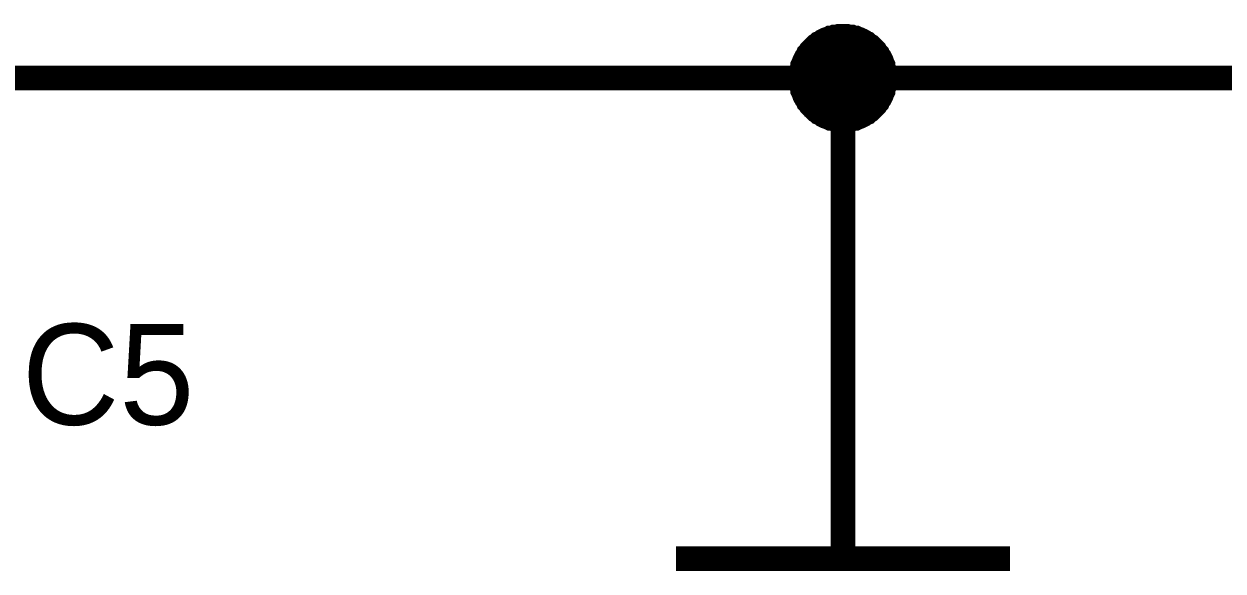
# Model space of a CAD drawing. Header units: millimetres. Extents: x 0 to 11.5, y 0 to 7.6.
# Drawn here: x 5.808 to 6.382, y 2.964 to 3.226 of the extents above; entities that cross this region are included whole.
import ezdxf

# ---------------------------------------------------------------- set-up
doc = ezdxf.new("R2010")
doc.units = ezdxf.units.MM
doc.header["$MEASUREMENT"] = 0
doc.layers.add('Sheet', color=255, linetype='Continuous')

msp = doc.modelspace()

# ---------------------------------------------------------------- linework, layer by layer
at = {"layer": 'Sheet'}
for points, const_width in [([(6.18004, 3.19984), (6.18004, 3.20097), (6.18004, 3.20173), (6.18042, 3.20286), (6.18042, 3.20399), (6.1808, 3.20474), (6.1808, 3.20587), (6.18117, 3.20663), (6.18155, 3.20776), (6.18193, 3.20851), (6.18231, 3.20927), (6.18306, 3.21002), (6.18344, 3.21115), (6.18419, 3.2119), (6.18457, 3.21266), (6.18532, 3.21341), (6.18607, 3.21379), (6.18645, 3.21454), (6.18721, 3.2153), (6.18796, 3.21567), (6.18871, 3.21643), (6.18984, 3.21681), (6.1906, 3.21756), (6.19135, 3.21794), (6.1921, 3.21831), (6.19324, 3.21869), (6.19399, 3.21907), (6.19512, 3.21907), (6.19587, 3.21944), (6.197, 3.21944), (6.19814, 3.21982), (6.19889, 3.21982), (6.20002, 3.21982)], 0.0118), ([(6.18004, 3.19984), (6.18004, 3.20097), (6.18004, 3.20173), (6.18042, 3.20286), (6.18042, 3.20399), (6.1808, 3.20474), (6.1808, 3.20587), (6.18117, 3.20663), (6.18155, 3.20776), (6.18193, 3.20851), (6.18231, 3.20927), (6.18306, 3.21002), (6.18344, 3.21115), (6.18419, 3.2119), (6.18457, 3.21266), (6.18532, 3.21341), (6.18607, 3.21379), (6.18645, 3.21454), (6.18721, 3.2153), (6.18796, 3.21567), (6.18871, 3.21643), (6.18984, 3.21681), (6.1906, 3.21756), (6.19135, 3.21794), (6.1921, 3.21831), (6.19324, 3.21869), (6.19399, 3.21907), (6.19512, 3.21907), (6.19587, 3.21944), (6.197, 3.21944), (6.19814, 3.21982), (6.19889, 3.21982), (6.20002, 3.21982)], 0.0118), ([(6.18004, 3.19984), (6.18004, 3.20097), (6.18004, 3.20173), (6.18042, 3.20286), (6.18042, 3.20399), (6.1808, 3.20474), (6.1808, 3.20587), (6.18117, 3.20663), (6.18155, 3.20776), (6.18193, 3.20851), (6.18231, 3.20927), (6.18306, 3.21002), (6.18344, 3.21115), (6.18419, 3.2119), (6.18457, 3.21266), (6.18532, 3.21341), (6.18607, 3.21379), (6.18645, 3.21454), (6.18721, 3.2153), (6.18796, 3.21567), (6.18871, 3.21643), (6.18984, 3.21681), (6.1906, 3.21756), (6.19135, 3.21794), (6.1921, 3.21831), (6.19324, 3.21869), (6.19399, 3.21907), (6.19512, 3.21907), (6.19587, 3.21944), (6.197, 3.21944), (6.19814, 3.21982), (6.19889, 3.21982), (6.20002, 3.21982)], 0.0118), ([(6.18004, 3.19984), (6.18004, 3.20097), (6.18004, 3.20173), (6.18042, 3.20286), (6.18042, 3.20399), (6.1808, 3.20474), (6.1808, 3.20587), (6.18117, 3.20663), (6.18155, 3.20776), (6.18193, 3.20851), (6.18231, 3.20927), (6.18306, 3.21002), (6.18344, 3.21115), (6.18419, 3.2119), (6.18457, 3.21266), (6.18532, 3.21341), (6.18607, 3.21379), (6.18645, 3.21454), (6.18721, 3.2153), (6.18796, 3.21567), (6.18871, 3.21643), (6.18984, 3.21681), (6.1906, 3.21756), (6.19135, 3.21794), (6.1921, 3.21831), (6.19324, 3.21869), (6.19399, 3.21907), (6.19512, 3.21907), (6.19587, 3.21944), (6.197, 3.21944), (6.19814, 3.21982), (6.19889, 3.21982), (6.20002, 3.21982)], 0.0118), ([(6.20002, 3.21982), (6.20002, 3.21982)], 0.0118), ([(6.20002, 3.21982), (6.20115, 3.21982), (6.2019, 3.21982), (6.20303, 3.21944), (6.20417, 3.21944), (6.20492, 3.21907), (6.20605, 3.21907), (6.2068, 3.21869), (6.20793, 3.21831), (6.20869, 3.21794), (6.20944, 3.21756), (6.2102, 3.21681), (6.21133, 3.21643), (6.21208, 3.21567), (6.21283, 3.2153), (6.21359, 3.21454), (6.21396, 3.21379), (6.21472, 3.21341), (6.21547, 3.21266), (6.21585, 3.2119), (6.2166, 3.21115), (6.21698, 3.21002), (6.21773, 3.20927), (6.21811, 3.20851), (6.21849, 3.20776), (6.21886, 3.20663), (6.21924, 3.20587), (6.21924, 3.20474), (6.21962, 3.20399), (6.21962, 3.20286), (6.22, 3.20173), (6.22, 3.20097), (6.22, 3.19984)], 0.0118), ([(6.20002, 3.21982), (6.20002, 3.21982)], 0.0118), ([(6.20002, 3.21982), (6.20115, 3.21982), (6.2019, 3.21982), (6.20303, 3.21944), (6.20417, 3.21944), (6.20492, 3.21907), (6.20605, 3.21907), (6.2068, 3.21869), (6.20793, 3.21831), (6.20869, 3.21794), (6.20944, 3.21756), (6.2102, 3.21681), (6.21133, 3.21643), (6.21208, 3.21567), (6.21283, 3.2153), (6.21359, 3.21454), (6.21396, 3.21379), (6.21472, 3.21341), (6.21547, 3.21266), (6.21585, 3.2119), (6.2166, 3.21115), (6.21698, 3.21002), (6.21773, 3.20927), (6.21811, 3.20851), (6.21849, 3.20776), (6.21886, 3.20663), (6.21924, 3.20587), (6.21924, 3.20474), (6.21962, 3.20399), (6.21962, 3.20286), (6.22, 3.20173), (6.22, 3.20097), (6.22, 3.19984)], 0.0118), ([(6.20002, 3.21982), (6.20002, 3.21982)], 0.0118), ([(6.20002, 3.21982), (6.20115, 3.21982), (6.2019, 3.21982), (6.20303, 3.21944), (6.20417, 3.21944), (6.20492, 3.21907), (6.20605, 3.21907), (6.2068, 3.21869), (6.20793, 3.21831), (6.20869, 3.21794), (6.20944, 3.21756), (6.2102, 3.21681), (6.21133, 3.21643), (6.21208, 3.21567), (6.21283, 3.2153), (6.21359, 3.21454), (6.21396, 3.21379), (6.21472, 3.21341), (6.21547, 3.21266), (6.21585, 3.2119), (6.2166, 3.21115), (6.21698, 3.21002), (6.21773, 3.20927), (6.21811, 3.20851), (6.21849, 3.20776), (6.21886, 3.20663), (6.21924, 3.20587), (6.21924, 3.20474), (6.21962, 3.20399), (6.21962, 3.20286), (6.22, 3.20173), (6.22, 3.20097), (6.22, 3.19984)], 0.0118), ([(6.20002, 3.21982), (6.20002, 3.21982)], 0.0118), ([(6.20002, 3.21982), (6.20115, 3.21982), (6.2019, 3.21982), (6.20303, 3.21944), (6.20417, 3.21944), (6.20492, 3.21907), (6.20605, 3.21907), (6.2068, 3.21869), (6.20793, 3.21831), (6.20869, 3.21794), (6.20944, 3.21756), (6.2102, 3.21681), (6.21133, 3.21643), (6.21208, 3.21567), (6.21283, 3.2153), (6.21359, 3.21454), (6.21396, 3.21379), (6.21472, 3.21341), (6.21547, 3.21266), (6.21585, 3.2119), (6.2166, 3.21115), (6.21698, 3.21002), (6.21773, 3.20927), (6.21811, 3.20851), (6.21849, 3.20776), (6.21886, 3.20663), (6.21924, 3.20587), (6.21924, 3.20474), (6.21962, 3.20399), (6.21962, 3.20286), (6.22, 3.20173), (6.22, 3.20097), (6.22, 3.19984)], 0.0118), ([(6.18004, 3.19984), (6.18004, 3.20097), (6.18004, 3.20173), (6.18042, 3.20286), (6.18042, 3.20399), (6.1808, 3.20474), (6.1808, 3.20587), (6.18117, 3.20663), (6.18155, 3.20776), (6.18193, 3.20851), (6.18231, 3.20927), (6.18306, 3.21002), (6.18344, 3.21115), (6.18419, 3.2119), (6.18457, 3.21266), (6.18532, 3.21341), (6.18607, 3.21379), (6.18645, 3.21454), (6.18721, 3.2153), (6.18796, 3.21567), (6.18871, 3.21643), (6.18984, 3.21681), (6.1906, 3.21756), (6.19135, 3.21794), (6.1921, 3.21831), (6.19324, 3.21869), (6.19399, 3.21907), (6.19512, 3.21907), (6.19587, 3.21944), (6.197, 3.21944), (6.19814, 3.21982), (6.19889, 3.21982), (6.20002, 3.21982)], 0.0039), ([(6.18004, 3.19984), (6.18004, 3.20097), (6.18004, 3.20173), (6.18042, 3.20286), (6.18042, 3.20399), (6.1808, 3.20474), (6.1808, 3.20587), (6.18117, 3.20663), (6.18155, 3.20776), (6.18193, 3.20851), (6.18231, 3.20927), (6.18306, 3.21002), (6.18344, 3.21115), (6.18419, 3.2119), (6.18457, 3.21266), (6.18532, 3.21341), (6.18607, 3.21379), (6.18645, 3.21454), (6.18721, 3.2153), (6.18796, 3.21567), (6.18871, 3.21643), (6.18984, 3.21681), (6.1906, 3.21756), (6.19135, 3.21794), (6.1921, 3.21831), (6.19324, 3.21869), (6.19399, 3.21907), (6.19512, 3.21907), (6.19587, 3.21944), (6.197, 3.21944), (6.19814, 3.21982), (6.19889, 3.21982), (6.20002, 3.21982)], 0.0039), ([(6.18004, 3.19984), (6.18004, 3.20097), (6.18004, 3.20173), (6.18042, 3.20286), (6.18042, 3.20399), (6.1808, 3.20474), (6.1808, 3.20587), (6.18117, 3.20663), (6.18155, 3.20776), (6.18193, 3.20851), (6.18231, 3.20927), (6.18306, 3.21002), (6.18344, 3.21115), (6.18419, 3.2119), (6.18457, 3.21266), (6.18532, 3.21341), (6.18607, 3.21379), (6.18645, 3.21454), (6.18721, 3.2153), (6.18796, 3.21567), (6.18871, 3.21643), (6.18984, 3.21681), (6.1906, 3.21756), (6.19135, 3.21794), (6.1921, 3.21831), (6.19324, 3.21869), (6.19399, 3.21907), (6.19512, 3.21907), (6.19587, 3.21944), (6.197, 3.21944), (6.19814, 3.21982), (6.19889, 3.21982), (6.20002, 3.21982)], 0.0039), ([(6.18004, 3.19984), (6.18004, 3.20097), (6.18004, 3.20173), (6.18042, 3.20286), (6.18042, 3.20399), (6.1808, 3.20474), (6.1808, 3.20587), (6.18117, 3.20663), (6.18155, 3.20776), (6.18193, 3.20851), (6.18231, 3.20927), (6.18306, 3.21002), (6.18344, 3.21115), (6.18419, 3.2119), (6.18457, 3.21266), (6.18532, 3.21341), (6.18607, 3.21379), (6.18645, 3.21454), (6.18721, 3.2153), (6.18796, 3.21567), (6.18871, 3.21643), (6.18984, 3.21681), (6.1906, 3.21756), (6.19135, 3.21794), (6.1921, 3.21831), (6.19324, 3.21869), (6.19399, 3.21907), (6.19512, 3.21907), (6.19587, 3.21944), (6.197, 3.21944), (6.19814, 3.21982), (6.19889, 3.21982), (6.20002, 3.21982)], 0.0039), ([(6.20002, 3.21982), (6.20002, 3.21982)], 0.0039), ([(6.20002, 3.21982), (6.20115, 3.21982), (6.2019, 3.21982), (6.20303, 3.21944), (6.20417, 3.21944), (6.20492, 3.21907), (6.20605, 3.21907), (6.2068, 3.21869), (6.20793, 3.21831), (6.20869, 3.21794), (6.20944, 3.21756), (6.2102, 3.21681), (6.21133, 3.21643), (6.21208, 3.21567), (6.21283, 3.2153), (6.21359, 3.21454), (6.21396, 3.21379), (6.21472, 3.21341), (6.21547, 3.21266), (6.21585, 3.2119), (6.2166, 3.21115), (6.21698, 3.21002), (6.21773, 3.20927), (6.21811, 3.20851), (6.21849, 3.20776), (6.21886, 3.20663), (6.21924, 3.20587), (6.21924, 3.20474), (6.21962, 3.20399), (6.21962, 3.20286), (6.22, 3.20173), (6.22, 3.20097), (6.22, 3.19984)], 0.0039), ([(6.20002, 3.21982), (6.20002, 3.21982)], 0.0039), ([(6.20002, 3.21982), (6.20115, 3.21982), (6.2019, 3.21982), (6.20303, 3.21944), (6.20417, 3.21944), (6.20492, 3.21907), (6.20605, 3.21907), (6.2068, 3.21869), (6.20793, 3.21831), (6.20869, 3.21794), (6.20944, 3.21756), (6.2102, 3.21681), (6.21133, 3.21643), (6.21208, 3.21567), (6.21283, 3.2153), (6.21359, 3.21454), (6.21396, 3.21379), (6.21472, 3.21341), (6.21547, 3.21266), (6.21585, 3.2119), (6.2166, 3.21115), (6.21698, 3.21002), (6.21773, 3.20927), (6.21811, 3.20851), (6.21849, 3.20776), (6.21886, 3.20663), (6.21924, 3.20587), (6.21924, 3.20474), (6.21962, 3.20399), (6.21962, 3.20286), (6.22, 3.20173), (6.22, 3.20097), (6.22, 3.19984)], 0.0039), ([(6.20002, 3.21982), (6.20002, 3.21982)], 0.0039), ([(6.20002, 3.21982), (6.20115, 3.21982), (6.2019, 3.21982), (6.20303, 3.21944), (6.20417, 3.21944), (6.20492, 3.21907), (6.20605, 3.21907), (6.2068, 3.21869), (6.20793, 3.21831), (6.20869, 3.21794), (6.20944, 3.21756), (6.2102, 3.21681), (6.21133, 3.21643), (6.21208, 3.21567), (6.21283, 3.2153), (6.21359, 3.21454), (6.21396, 3.21379), (6.21472, 3.21341), (6.21547, 3.21266), (6.21585, 3.2119), (6.2166, 3.21115), (6.21698, 3.21002), (6.21773, 3.20927), (6.21811, 3.20851), (6.21849, 3.20776), (6.21886, 3.20663), (6.21924, 3.20587), (6.21924, 3.20474), (6.21962, 3.20399), (6.21962, 3.20286), (6.22, 3.20173), (6.22, 3.20097), (6.22, 3.19984)], 0.0039), ([(6.20002, 3.21982), (6.20002, 3.21982)], 0.0039), ([(6.20002, 3.21982), (6.20115, 3.21982), (6.2019, 3.21982), (6.20303, 3.21944), (6.20417, 3.21944), (6.20492, 3.21907), (6.20605, 3.21907), (6.2068, 3.21869), (6.20793, 3.21831), (6.20869, 3.21794), (6.20944, 3.21756), (6.2102, 3.21681), (6.21133, 3.21643), (6.21208, 3.21567), (6.21283, 3.2153), (6.21359, 3.21454), (6.21396, 3.21379), (6.21472, 3.21341), (6.21547, 3.21266), (6.21585, 3.2119), (6.2166, 3.21115), (6.21698, 3.21002), (6.21773, 3.20927), (6.21811, 3.20851), (6.21849, 3.20776), (6.21886, 3.20663), (6.21924, 3.20587), (6.21924, 3.20474), (6.21962, 3.20399), (6.21962, 3.20286), (6.22, 3.20173), (6.22, 3.20097), (6.22, 3.19984)], 0.0039), ([(6.20002, 3.09994), (6.20002, 3.19984), (5.70025, 3.19984)], 0.0118), ([(6.20002, 3.17986), (6.19889, 3.17986), (6.19814, 3.17986), (6.197, 3.18024), (6.19587, 3.18024), (6.19512, 3.18062), (6.19399, 3.18062), (6.19324, 3.18099), (6.1921, 3.18137), (6.19135, 3.18175), (6.1906, 3.18212), (6.18984, 3.18288), (6.18871, 3.18325), (6.18796, 3.18401), (6.18721, 3.18438), (6.18645, 3.18514), (6.18607, 3.18589), (6.18532, 3.18627), (6.18457, 3.18702), (6.18419, 3.18778), (6.18344, 3.18853), (6.18306, 3.18966), (6.18231, 3.19042), (6.18193, 3.19117), (6.18155, 3.19192), (6.18117, 3.19306), (6.1808, 3.19381), (6.1808, 3.19494), (6.18042, 3.19569), (6.18042, 3.19683), (6.18004, 3.19796), (6.18004, 3.19871), (6.18004, 3.19984)], 0.0118), ([(6.18004, 3.19984), (6.18004, 3.19984)], 0.0118), ([(6.20002, 3.17986), (6.19889, 3.17986), (6.19814, 3.17986), (6.197, 3.18024), (6.19587, 3.18024), (6.19512, 3.18062), (6.19399, 3.18062), (6.19324, 3.18099), (6.1921, 3.18137), (6.19135, 3.18175), (6.1906, 3.18212), (6.18984, 3.18288), (6.18871, 3.18325), (6.18796, 3.18401), (6.18721, 3.18438), (6.18645, 3.18514), (6.18607, 3.18589), (6.18532, 3.18627), (6.18457, 3.18702), (6.18419, 3.18778), (6.18344, 3.18853), (6.18306, 3.18966), (6.18231, 3.19042), (6.18193, 3.19117), (6.18155, 3.19192), (6.18117, 3.19306), (6.1808, 3.19381), (6.1808, 3.19494), (6.18042, 3.19569), (6.18042, 3.19683), (6.18004, 3.19796), (6.18004, 3.19871), (6.18004, 3.19984)], 0.0118), ([(6.18004, 3.19984), (6.18004, 3.19984)], 0.0118), ([(6.20002, 3.17986), (6.19889, 3.17986), (6.19814, 3.17986), (6.197, 3.18024), (6.19587, 3.18024), (6.19512, 3.18062), (6.19399, 3.18062), (6.19324, 3.18099), (6.1921, 3.18137), (6.19135, 3.18175), (6.1906, 3.18212), (6.18984, 3.18288), (6.18871, 3.18325), (6.18796, 3.18401), (6.18721, 3.18438), (6.18645, 3.18514), (6.18607, 3.18589), (6.18532, 3.18627), (6.18457, 3.18702), (6.18419, 3.18778), (6.18344, 3.18853), (6.18306, 3.18966), (6.18231, 3.19042), (6.18193, 3.19117), (6.18155, 3.19192), (6.18117, 3.19306), (6.1808, 3.19381), (6.1808, 3.19494), (6.18042, 3.19569), (6.18042, 3.19683), (6.18004, 3.19796), (6.18004, 3.19871), (6.18004, 3.19984)], 0.0118), ([(6.18004, 3.19984), (6.18004, 3.19984)], 0.0118), ([(6.20002, 3.17986), (6.19889, 3.17986), (6.19814, 3.17986), (6.197, 3.18024), (6.19587, 3.18024), (6.19512, 3.18062), (6.19399, 3.18062), (6.19324, 3.18099), (6.1921, 3.18137), (6.19135, 3.18175), (6.1906, 3.18212), (6.18984, 3.18288), (6.18871, 3.18325), (6.18796, 3.18401), (6.18721, 3.18438), (6.18645, 3.18514), (6.18607, 3.18589), (6.18532, 3.18627), (6.18457, 3.18702), (6.18419, 3.18778), (6.18344, 3.18853), (6.18306, 3.18966), (6.18231, 3.19042), (6.18193, 3.19117), (6.18155, 3.19192), (6.18117, 3.19306), (6.1808, 3.19381), (6.1808, 3.19494), (6.18042, 3.19569), (6.18042, 3.19683), (6.18004, 3.19796), (6.18004, 3.19871), (6.18004, 3.19984)], 0.0118), ([(6.18004, 3.19984), (6.18004, 3.19984)], 0.0118), ([(6.20002, 3.17986), (6.19889, 3.17986), (6.19814, 3.17986), (6.197, 3.18024), (6.19587, 3.18024), (6.19512, 3.18062), (6.19399, 3.18062), (6.19324, 3.18099), (6.1921, 3.18137), (6.19135, 3.18175), (6.1906, 3.18212), (6.18984, 3.18288), (6.18871, 3.18325), (6.18796, 3.18401), (6.18721, 3.18438), (6.18645, 3.18514), (6.18607, 3.18589), (6.18532, 3.18627), (6.18457, 3.18702), (6.18419, 3.18778), (6.18344, 3.18853), (6.18306, 3.18966), (6.18231, 3.19042), (6.18193, 3.19117), (6.18155, 3.19192), (6.18117, 3.19306), (6.1808, 3.19381), (6.1808, 3.19494), (6.18042, 3.19569), (6.18042, 3.19683), (6.18004, 3.19796), (6.18004, 3.19871), (6.18004, 3.19984)], 0.0039), ([(6.18004, 3.19984), (6.18004, 3.19984)], 0.0039), ([(6.20002, 3.17986), (6.19889, 3.17986), (6.19814, 3.17986), (6.197, 3.18024), (6.19587, 3.18024), (6.19512, 3.18062), (6.19399, 3.18062), (6.19324, 3.18099), (6.1921, 3.18137), (6.19135, 3.18175), (6.1906, 3.18212), (6.18984, 3.18288), (6.18871, 3.18325), (6.18796, 3.18401), (6.18721, 3.18438), (6.18645, 3.18514), (6.18607, 3.18589), (6.18532, 3.18627), (6.18457, 3.18702), (6.18419, 3.18778), (6.18344, 3.18853), (6.18306, 3.18966), (6.18231, 3.19042), (6.18193, 3.19117), (6.18155, 3.19192), (6.18117, 3.19306), (6.1808, 3.19381), (6.1808, 3.19494), (6.18042, 3.19569), (6.18042, 3.19683), (6.18004, 3.19796), (6.18004, 3.19871), (6.18004, 3.19984)], 0.0039), ([(6.18004, 3.19984), (6.18004, 3.19984)], 0.0039), ([(6.20002, 3.17986), (6.19889, 3.17986), (6.19814, 3.17986), (6.197, 3.18024), (6.19587, 3.18024), (6.19512, 3.18062), (6.19399, 3.18062), (6.19324, 3.18099), (6.1921, 3.18137), (6.19135, 3.18175), (6.1906, 3.18212), (6.18984, 3.18288), (6.18871, 3.18325), (6.18796, 3.18401), (6.18721, 3.18438), (6.18645, 3.18514), (6.18607, 3.18589), (6.18532, 3.18627), (6.18457, 3.18702), (6.18419, 3.18778), (6.18344, 3.18853), (6.18306, 3.18966), (6.18231, 3.19042), (6.18193, 3.19117), (6.18155, 3.19192), (6.18117, 3.19306), (6.1808, 3.19381), (6.1808, 3.19494), (6.18042, 3.19569), (6.18042, 3.19683), (6.18004, 3.19796), (6.18004, 3.19871), (6.18004, 3.19984)], 0.0039), ([(6.18004, 3.19984), (6.18004, 3.19984)], 0.0039), ([(6.20002, 3.17986), (6.19889, 3.17986), (6.19814, 3.17986), (6.197, 3.18024), (6.19587, 3.18024), (6.19512, 3.18062), (6.19399, 3.18062), (6.19324, 3.18099), (6.1921, 3.18137), (6.19135, 3.18175), (6.1906, 3.18212), (6.18984, 3.18288), (6.18871, 3.18325), (6.18796, 3.18401), (6.18721, 3.18438), (6.18645, 3.18514), (6.18607, 3.18589), (6.18532, 3.18627), (6.18457, 3.18702), (6.18419, 3.18778), (6.18344, 3.18853), (6.18306, 3.18966), (6.18231, 3.19042), (6.18193, 3.19117), (6.18155, 3.19192), (6.18117, 3.19306), (6.1808, 3.19381), (6.1808, 3.19494), (6.18042, 3.19569), (6.18042, 3.19683), (6.18004, 3.19796), (6.18004, 3.19871), (6.18004, 3.19984)], 0.0039), ([(6.18004, 3.19984), (6.18004, 3.19984)], 0.0039), ([(6.22, 3.19984), (6.22, 3.19871), (6.22, 3.19796), (6.21962, 3.19683), (6.21962, 3.19569), (6.21924, 3.19494), (6.21924, 3.19381), (6.21886, 3.19306), (6.21849, 3.19192), (6.21811, 3.19117), (6.21773, 3.19042), (6.21698, 3.18966), (6.2166, 3.18853), (6.21585, 3.18778), (6.21547, 3.18702), (6.21472, 3.18627), (6.21396, 3.18589), (6.21359, 3.18514), (6.21283, 3.18438), (6.21208, 3.18401), (6.21133, 3.18325), (6.2102, 3.18288), (6.20944, 3.18212), (6.20869, 3.18175), (6.20793, 3.18137), (6.2068, 3.18099), (6.20605, 3.18062), (6.20492, 3.18062), (6.20417, 3.18024), (6.20303, 3.18024), (6.2019, 3.17986), (6.20115, 3.17986), (6.20002, 3.17986)], 0.0118), ([(7.49995, 2.99966), (7.19994, 2.99966), (7.19994, 3.19984), (6.20002, 3.19984)], 0.0118), ([(6.22, 3.19984), (6.22, 3.19871), (6.22, 3.19796), (6.21962, 3.19683), (6.21962, 3.19569), (6.21924, 3.19494), (6.21924, 3.19381), (6.21886, 3.19306), (6.21849, 3.19192), (6.21811, 3.19117), (6.21773, 3.19042), (6.21698, 3.18966), (6.2166, 3.18853), (6.21585, 3.18778), (6.21547, 3.18702), (6.21472, 3.18627), (6.21396, 3.18589), (6.21359, 3.18514), (6.21283, 3.18438), (6.21208, 3.18401), (6.21133, 3.18325), (6.2102, 3.18288), (6.20944, 3.18212), (6.20869, 3.18175), (6.20793, 3.18137), (6.2068, 3.18099), (6.20605, 3.18062), (6.20492, 3.18062), (6.20417, 3.18024), (6.20303, 3.18024), (6.2019, 3.17986), (6.20115, 3.17986), (6.20002, 3.17986)], 0.0118), ([(6.22, 3.19984), (6.22, 3.19871), (6.22, 3.19796), (6.21962, 3.19683), (6.21962, 3.19569), (6.21924, 3.19494), (6.21924, 3.19381), (6.21886, 3.19306), (6.21849, 3.19192), (6.21811, 3.19117), (6.21773, 3.19042), (6.21698, 3.18966), (6.2166, 3.18853), (6.21585, 3.18778), (6.21547, 3.18702), (6.21472, 3.18627), (6.21396, 3.18589), (6.21359, 3.18514), (6.21283, 3.18438), (6.21208, 3.18401), (6.21133, 3.18325), (6.2102, 3.18288), (6.20944, 3.18212), (6.20869, 3.18175), (6.20793, 3.18137), (6.2068, 3.18099), (6.20605, 3.18062), (6.20492, 3.18062), (6.20417, 3.18024), (6.20303, 3.18024), (6.2019, 3.17986), (6.20115, 3.17986), (6.20002, 3.17986)], 0.0118), ([(6.22, 3.19984), (6.22, 3.19871), (6.22, 3.19796), (6.21962, 3.19683), (6.21962, 3.19569), (6.21924, 3.19494), (6.21924, 3.19381), (6.21886, 3.19306), (6.21849, 3.19192), (6.21811, 3.19117), (6.21773, 3.19042), (6.21698, 3.18966), (6.2166, 3.18853), (6.21585, 3.18778), (6.21547, 3.18702), (6.21472, 3.18627), (6.21396, 3.18589), (6.21359, 3.18514), (6.21283, 3.18438), (6.21208, 3.18401), (6.21133, 3.18325), (6.2102, 3.18288), (6.20944, 3.18212), (6.20869, 3.18175), (6.20793, 3.18137), (6.2068, 3.18099), (6.20605, 3.18062), (6.20492, 3.18062), (6.20417, 3.18024), (6.20303, 3.18024), (6.2019, 3.17986), (6.20115, 3.17986), (6.20002, 3.17986)], 0.0118), ([(6.22, 3.19984), (6.22, 3.19871), (6.22, 3.19796), (6.21962, 3.19683), (6.21962, 3.19569), (6.21924, 3.19494), (6.21924, 3.19381), (6.21886, 3.19306), (6.21849, 3.19192), (6.21811, 3.19117), (6.21773, 3.19042), (6.21698, 3.18966), (6.2166, 3.18853), (6.21585, 3.18778), (6.21547, 3.18702), (6.21472, 3.18627), (6.21396, 3.18589), (6.21359, 3.18514), (6.21283, 3.18438), (6.21208, 3.18401), (6.21133, 3.18325), (6.2102, 3.18288), (6.20944, 3.18212), (6.20869, 3.18175), (6.20793, 3.18137), (6.2068, 3.18099), (6.20605, 3.18062), (6.20492, 3.18062), (6.20417, 3.18024), (6.20303, 3.18024), (6.2019, 3.17986), (6.20115, 3.17986), (6.20002, 3.17986)], 0.0039), ([(6.22, 3.19984), (6.22, 3.19871), (6.22, 3.19796), (6.21962, 3.19683), (6.21962, 3.19569), (6.21924, 3.19494), (6.21924, 3.19381), (6.21886, 3.19306), (6.21849, 3.19192), (6.21811, 3.19117), (6.21773, 3.19042), (6.21698, 3.18966), (6.2166, 3.18853), (6.21585, 3.18778), (6.21547, 3.18702), (6.21472, 3.18627), (6.21396, 3.18589), (6.21359, 3.18514), (6.21283, 3.18438), (6.21208, 3.18401), (6.21133, 3.18325), (6.2102, 3.18288), (6.20944, 3.18212), (6.20869, 3.18175), (6.20793, 3.18137), (6.2068, 3.18099), (6.20605, 3.18062), (6.20492, 3.18062), (6.20417, 3.18024), (6.20303, 3.18024), (6.2019, 3.17986), (6.20115, 3.17986), (6.20002, 3.17986)], 0.0039), ([(6.22, 3.19984), (6.22, 3.19871), (6.22, 3.19796), (6.21962, 3.19683), (6.21962, 3.19569), (6.21924, 3.19494), (6.21924, 3.19381), (6.21886, 3.19306), (6.21849, 3.19192), (6.21811, 3.19117), (6.21773, 3.19042), (6.21698, 3.18966), (6.2166, 3.18853), (6.21585, 3.18778), (6.21547, 3.18702), (6.21472, 3.18627), (6.21396, 3.18589), (6.21359, 3.18514), (6.21283, 3.18438), (6.21208, 3.18401), (6.21133, 3.18325), (6.2102, 3.18288), (6.20944, 3.18212), (6.20869, 3.18175), (6.20793, 3.18137), (6.2068, 3.18099), (6.20605, 3.18062), (6.20492, 3.18062), (6.20417, 3.18024), (6.20303, 3.18024), (6.2019, 3.17986), (6.20115, 3.17986), (6.20002, 3.17986)], 0.0039), ([(6.22, 3.19984), (6.22, 3.19871), (6.22, 3.19796), (6.21962, 3.19683), (6.21962, 3.19569), (6.21924, 3.19494), (6.21924, 3.19381), (6.21886, 3.19306), (6.21849, 3.19192), (6.21811, 3.19117), (6.21773, 3.19042), (6.21698, 3.18966), (6.2166, 3.18853), (6.21585, 3.18778), (6.21547, 3.18702), (6.21472, 3.18627), (6.21396, 3.18589), (6.21359, 3.18514), (6.21283, 3.18438), (6.21208, 3.18401), (6.21133, 3.18325), (6.2102, 3.18288), (6.20944, 3.18212), (6.20869, 3.18175), (6.20793, 3.18137), (6.2068, 3.18099), (6.20605, 3.18062), (6.20492, 3.18062), (6.20417, 3.18024), (6.20303, 3.18024), (6.2019, 3.17986), (6.20115, 3.17986), (6.20002, 3.17986)], 0.0039), ([(6.22, 3.19984), (6.22, 3.19984), (6.22, 3.19984), (6.22, 3.19984), (6.22, 3.19984), (6.22, 3.19984), (6.22, 3.19984), (6.22, 3.19984), (6.22, 3.19984), (6.22, 3.19984), (6.22, 3.19984), (6.22, 3.19984), (6.22, 3.19984), (6.22, 3.19984), (6.22, 3.19984), (6.22, 3.19984), (6.22, 3.19984), (6.22, 3.19984), (6.22, 3.19984), (6.22, 3.19984), (6.22, 3.19984), (6.22, 3.19984), (6.22, 3.19984), (6.22, 3.19984), (6.22, 3.19984), (6.22, 3.19984), (6.22, 3.19984), (6.22, 3.19984), (6.22, 3.19984), (6.22, 3.19984), (6.22, 3.19984), (6.22, 3.19984), (6.22, 3.19984)], 0.0118), ([(6.22, 3.19984), (6.22, 3.19984)], 0.0118), ([(6.22, 3.19984), (6.22, 3.19984), (6.22, 3.19984), (6.22, 3.19984), (6.22, 3.19984), (6.22, 3.19984), (6.22, 3.19984), (6.22, 3.19984), (6.22, 3.19984), (6.22, 3.19984), (6.22, 3.19984), (6.22, 3.19984), (6.22, 3.19984), (6.22, 3.19984), (6.22, 3.19984), (6.22, 3.19984), (6.22, 3.19984), (6.22, 3.19984), (6.22, 3.19984), (6.22, 3.19984), (6.22, 3.19984), (6.22, 3.19984), (6.22, 3.19984), (6.22, 3.19984), (6.22, 3.19984), (6.22, 3.19984), (6.22, 3.19984), (6.22, 3.19984), (6.22, 3.19984), (6.22, 3.19984), (6.22, 3.19984), (6.22, 3.19984), (6.22, 3.19984)], 0.0118), ([(6.22, 3.19984), (6.22, 3.19984)], 0.0118), ([(6.22, 3.19984), (6.22, 3.19984), (6.22, 3.19984), (6.22, 3.19984), (6.22, 3.19984), (6.22, 3.19984), (6.22, 3.19984), (6.22, 3.19984), (6.22, 3.19984), (6.22, 3.19984), (6.22, 3.19984), (6.22, 3.19984), (6.22, 3.19984), (6.22, 3.19984), (6.22, 3.19984), (6.22, 3.19984), (6.22, 3.19984), (6.22, 3.19984), (6.22, 3.19984), (6.22, 3.19984), (6.22, 3.19984), (6.22, 3.19984), (6.22, 3.19984), (6.22, 3.19984), (6.22, 3.19984), (6.22, 3.19984), (6.22, 3.19984), (6.22, 3.19984), (6.22, 3.19984), (6.22, 3.19984), (6.22, 3.19984), (6.22, 3.19984), (6.22, 3.19984)], 0.0118), ([(6.22, 3.19984), (6.22, 3.19984)], 0.0118), ([(6.22, 3.19984), (6.22, 3.19984), (6.22, 3.19984), (6.22, 3.19984), (6.22, 3.19984), (6.22, 3.19984), (6.22, 3.19984), (6.22, 3.19984), (6.22, 3.19984), (6.22, 3.19984), (6.22, 3.19984), (6.22, 3.19984), (6.22, 3.19984), (6.22, 3.19984), (6.22, 3.19984), (6.22, 3.19984), (6.22, 3.19984), (6.22, 3.19984), (6.22, 3.19984), (6.22, 3.19984), (6.22, 3.19984), (6.22, 3.19984), (6.22, 3.19984), (6.22, 3.19984), (6.22, 3.19984), (6.22, 3.19984), (6.22, 3.19984), (6.22, 3.19984), (6.22, 3.19984), (6.22, 3.19984), (6.22, 3.19984), (6.22, 3.19984), (6.22, 3.19984)], 0.0118), ([(6.22, 3.19984), (6.22, 3.19984)], 0.0118), ([(6.22, 3.19984), (6.22, 3.19984), (6.22, 3.19984), (6.22, 3.19984), (6.22, 3.19984), (6.22, 3.19984), (6.22, 3.19984), (6.22, 3.19984), (6.22, 3.19984), (6.22, 3.19984), (6.22, 3.19984), (6.22, 3.19984), (6.22, 3.19984), (6.22, 3.19984), (6.22, 3.19984), (6.22, 3.19984), (6.22, 3.19984), (6.22, 3.19984), (6.22, 3.19984), (6.22, 3.19984), (6.22, 3.19984), (6.22, 3.19984), (6.22, 3.19984), (6.22, 3.19984), (6.22, 3.19984), (6.22, 3.19984), (6.22, 3.19984), (6.22, 3.19984), (6.22, 3.19984), (6.22, 3.19984), (6.22, 3.19984), (6.22, 3.19984), (6.22, 3.19984)], 0.0039), ([(6.22, 3.19984), (6.22, 3.19984)], 0.0039), ([(6.22, 3.19984), (6.22, 3.19984), (6.22, 3.19984), (6.22, 3.19984), (6.22, 3.19984), (6.22, 3.19984), (6.22, 3.19984), (6.22, 3.19984), (6.22, 3.19984), (6.22, 3.19984), (6.22, 3.19984), (6.22, 3.19984), (6.22, 3.19984), (6.22, 3.19984), (6.22, 3.19984), (6.22, 3.19984), (6.22, 3.19984), (6.22, 3.19984), (6.22, 3.19984), (6.22, 3.19984), (6.22, 3.19984), (6.22, 3.19984), (6.22, 3.19984), (6.22, 3.19984), (6.22, 3.19984), (6.22, 3.19984), (6.22, 3.19984), (6.22, 3.19984), (6.22, 3.19984), (6.22, 3.19984), (6.22, 3.19984), (6.22, 3.19984), (6.22, 3.19984)], 0.0039), ([(6.22, 3.19984), (6.22, 3.19984)], 0.0039), ([(6.22, 3.19984), (6.22, 3.19984), (6.22, 3.19984), (6.22, 3.19984), (6.22, 3.19984), (6.22, 3.19984), (6.22, 3.19984), (6.22, 3.19984), (6.22, 3.19984), (6.22, 3.19984), (6.22, 3.19984), (6.22, 3.19984), (6.22, 3.19984), (6.22, 3.19984), (6.22, 3.19984), (6.22, 3.19984), (6.22, 3.19984), (6.22, 3.19984), (6.22, 3.19984), (6.22, 3.19984), (6.22, 3.19984), (6.22, 3.19984), (6.22, 3.19984), (6.22, 3.19984), (6.22, 3.19984), (6.22, 3.19984), (6.22, 3.19984), (6.22, 3.19984), (6.22, 3.19984), (6.22, 3.19984), (6.22, 3.19984), (6.22, 3.19984), (6.22, 3.19984)], 0.0039), ([(6.22, 3.19984), (6.22, 3.19984)], 0.0039), ([(6.22, 3.19984), (6.22, 3.19984), (6.22, 3.19984), (6.22, 3.19984), (6.22, 3.19984), (6.22, 3.19984), (6.22, 3.19984), (6.22, 3.19984), (6.22, 3.19984), (6.22, 3.19984), (6.22, 3.19984), (6.22, 3.19984), (6.22, 3.19984), (6.22, 3.19984), (6.22, 3.19984), (6.22, 3.19984), (6.22, 3.19984), (6.22, 3.19984), (6.22, 3.19984), (6.22, 3.19984), (6.22, 3.19984), (6.22, 3.19984), (6.22, 3.19984), (6.22, 3.19984), (6.22, 3.19984), (6.22, 3.19984), (6.22, 3.19984), (6.22, 3.19984), (6.22, 3.19984), (6.22, 3.19984), (6.22, 3.19984), (6.22, 3.19984), (6.22, 3.19984)], 0.0039), ([(6.22, 3.19984), (6.22, 3.19984)], 0.0039), ([(6.20002, 2.99966), (6.20002, 3.09994)], 0.0118), ([(6.20002, 2.99966), (6.20002, 2.96988)], 0.0118), ([(6.12012, 2.96988), (6.27992, 2.96988)], 0.0118)]:
    msp.add_lwpolyline(points, dxfattribs=dict(at, const_width=const_width))
at = {"layer": 'Sheet', "const_width": 0.02}
msp.add_lwpolyline([(6.19, 3.2, 1), (6.21, 3.2, 1)], format="xyb", close=True, dxfattribs=at)

# ---------------------------------------------------------------- texts
at = {"layer": 'Sheet'}
msp.add_text('C5', height=0.048254, dxfattribs=at).set_placement((5.80729, 3.03397))

doc.saveas('drawing.dxf')
